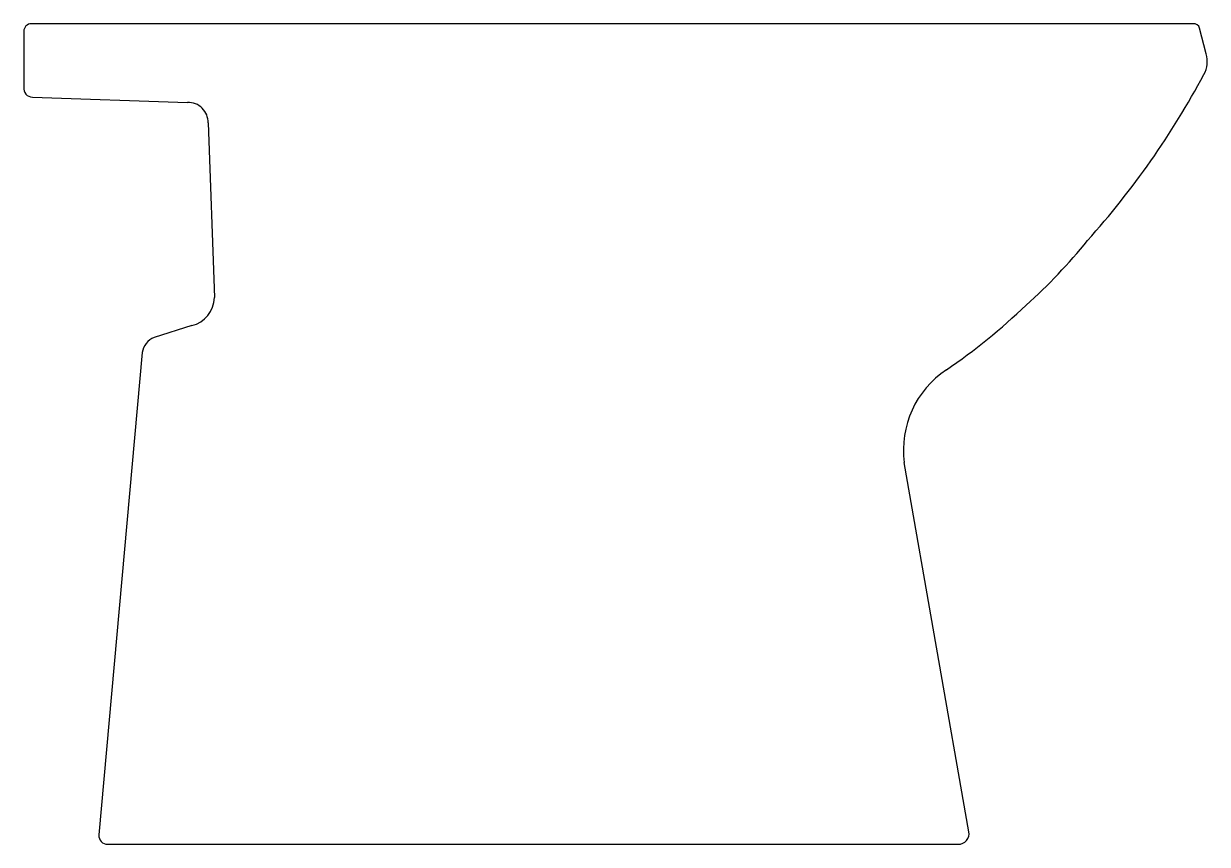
# Model space of a CAD drawing. Header units: millimetres. Extents: x -2979.664 to -2979.115, y 2975.201 to 2975.582.
import ezdxf

# ---------------------------------------------------------------- set-up
doc = ezdxf.new("R2010")
doc.units = ezdxf.units.MM
doc.header["$LTSCALE"] = 10
doc.layers.add('banheiro_louças', color=2, linetype='Continuous')

msp = doc.modelspace()

# ---------------------------------------------------------------- linework, layer by layer
at = {"layer": 'banheiro_louças'}
for p, q in [((-2979.121322094964, 2975.581503877499), (-2979.660322094964, 2975.581503877499)), ((-2979.663822094964, 2975.578003877498), (-2979.663822094964, 2975.552003877498)), ((-2979.115322094965, 2975.567503877498), (-2979.118322094965, 2975.579503877499)), ((-2979.659822094964, 2975.547503877498), (-2979.587822094964, 2975.545003877498)), ((-2979.578322094964, 2975.535503877499), (-2979.575322094964, 2975.454503877499)), ((-2979.585822094964, 2975.441503877499), (-2979.603322094964, 2975.436003877498)), ((-2979.608822094964, 2975.429003877499), (-2979.62893023889, 2975.205362081636)), ((-2979.225348873918, 2975.206866454105), (-2979.255322094964, 2975.378003877498)), ((-2979.624946309951, 2975.201003877499), (-2979.230273908091, 2975.201003877499))]:
    msp.add_line(p, q, dxfattribs=at)
for centre, radius, start, end in [((-2979.660311348793, 2975.577993131327), 0.003510762617548954, 90.17537819209441, 179.8246218079036), ((-2979.120972542084, 2975.578778206819), 0.002747993426248711, 15.31187352057583, 97.30799142726322), ((-2979.126572592011, 2975.563885508766), 0.01181804874187475, 330.1532331774236, 17.82875490742703), ((-2979.460711454663, 2975.742088623261), 0.3905012480081306, 318.0417620391815, 331.8743791583859), ((-2979.65985569017, 2975.551501792871), 0.003998056523412443, 172.7856232088687, 270.4814554638544), ((-2979.587524108555, 2975.535801863908), 0.009206837134264392, 358.1452538333708, 91.85474616662928), ((-2979.369572094964, 2975.641753877499), 0.2560100095697114, 311.8333372873713, 321.1042641412586), ((-2979.589159642125, 2975.454939973282), 0.01384441732132304, 283.9500145549184, 358.1948982593954), ((-2979.399572094965, 2975.660778877498), 0.2903551499885015, 304.3304159216037, 313.7406098763991), ((-2979.600424903786, 2975.428066798715), 0.008449315731702368, 110.0530849370347, 173.6324618880033), ((-2979.211285818376, 2975.383955449744), 0.04443663880153808, 123.515544329429, 187.6969768981452), ((-2979.230273908091, 2975.206003877499), 0.004999999999995817, 270, 9.934097470255072), ((-2979.624946309951, 2975.205003877499), 0.003999999999996763, 174.8622210433475, 270)]:
    msp.add_arc(centre, radius, start, end, dxfattribs=at)

doc.saveas('drawing.dxf')
